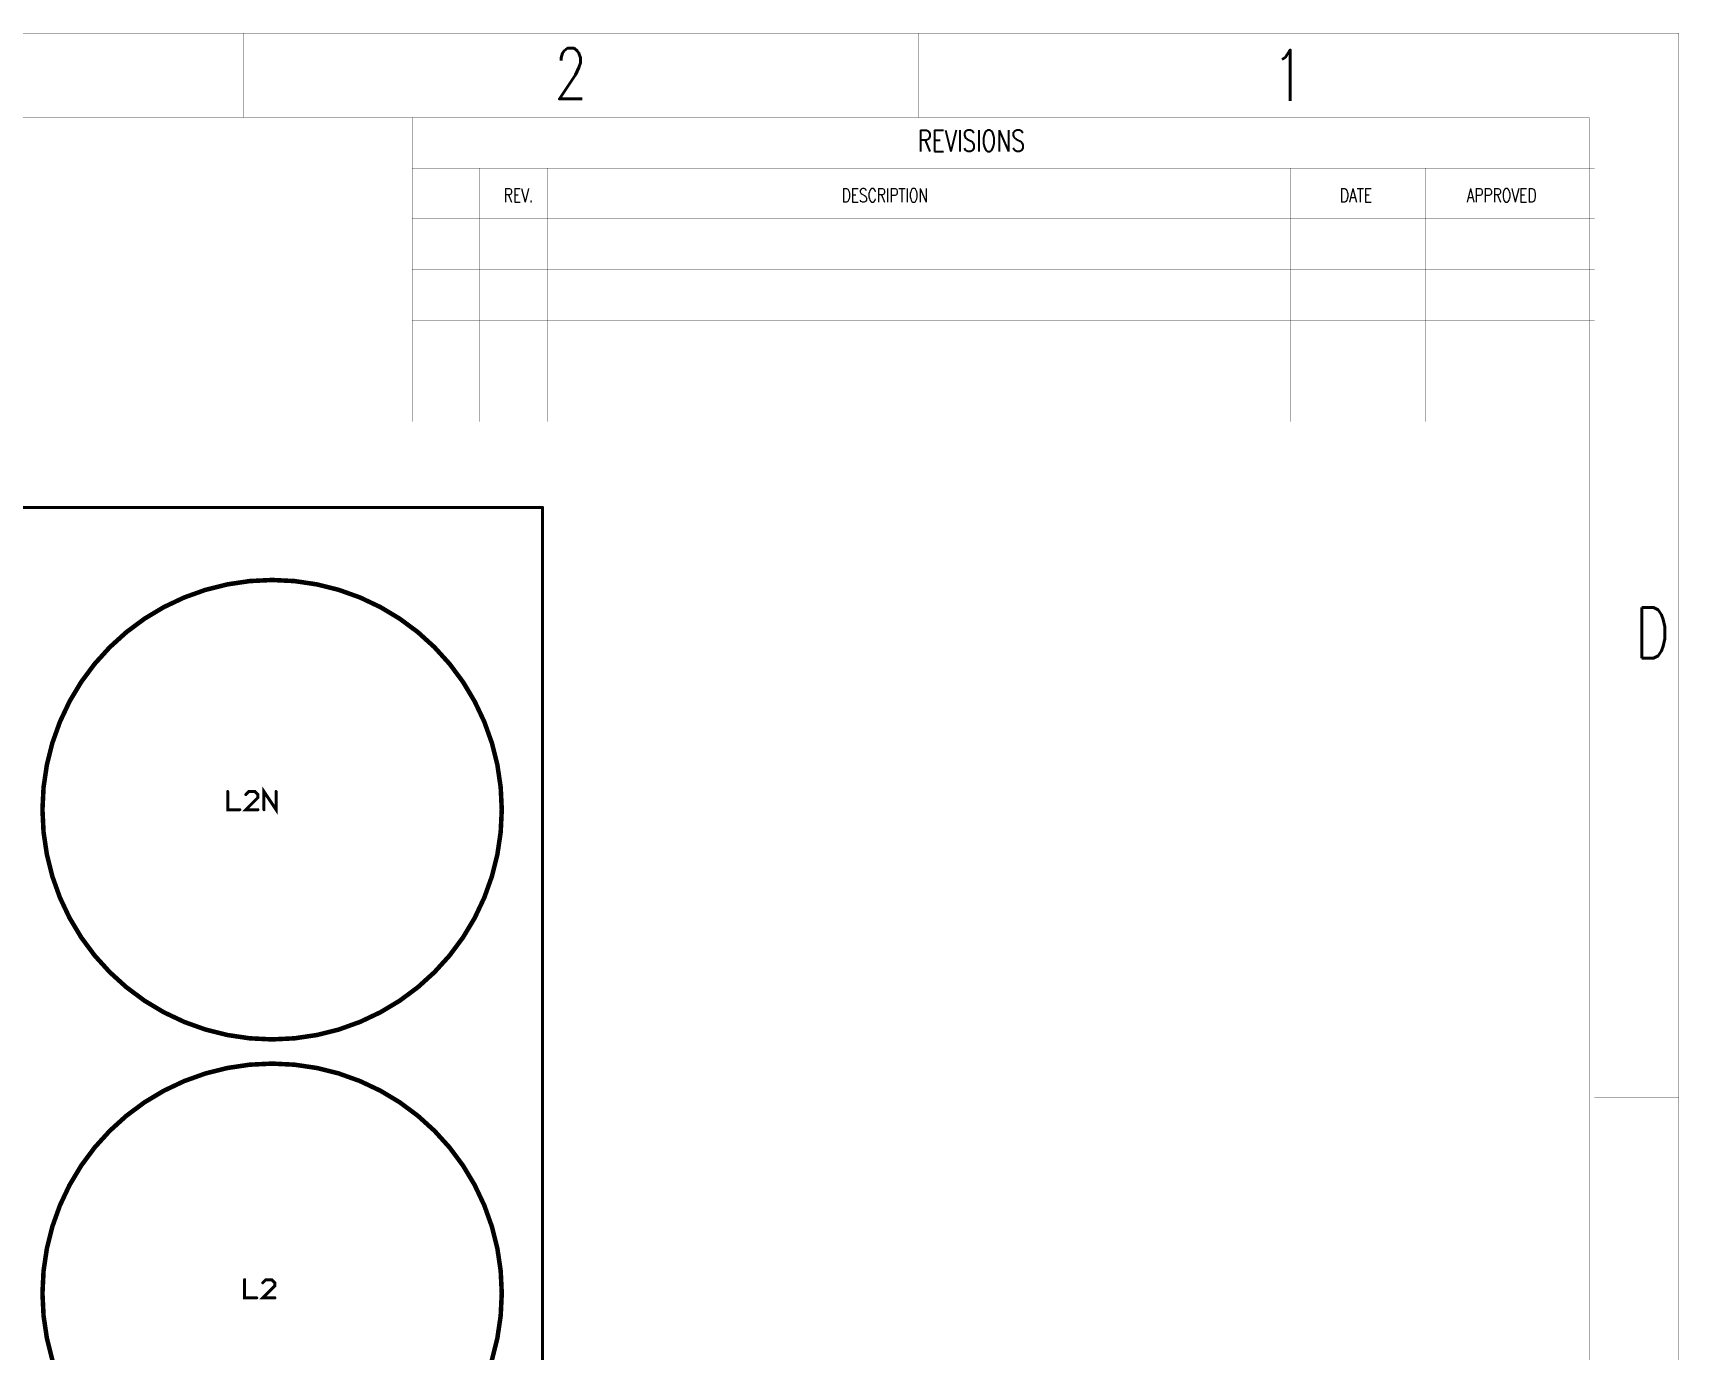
# Model space of a CAD drawing. Extents: x -4.2 to 14.8, y -3.5 to 8.8.
# Drawn here: x 9.31 to 14.76, y 4.41 to 8.77 of the extents above; entities that cross this region are included whole.
import ezdxf

# ---------------------------------------------------------------- set-up
doc = ezdxf.new("R2010")
doc.units = 0
for name, color, linetype in [('2D_LINE_00', 1, 'CONTINUOUS'), ('2D_LINE_01', 1, 'CONTINUOUS'), ('TEXT_01', 1, 'CONTINUOUS')]:
    doc.layers.add(name, color=color, linetype=linetype)
doc.styles.add('W0$0005', font='simplex', dxfattribs={"width": 0.75})

# ---------------------------------------------------------------- blocks, each defined once
blk = doc.blocks.new('SMOOTH_0$001')
at = {"const_width": 0.0005}
blk.add_lwpolyline([(-0.00025, 0, 1), (0.00025, 0, 1)], format="xyb", close=True, dxfattribs=at)
blk = doc.blocks.new('DRAWING_2911')
at = {"layer": '2D_LINE_01', "const_width": 0.001}
for points in [[(-18.3217, -0.5412), (0.6823, -0.5412), (0.6823, 11.7555), (-18.3217, 11.7555)], [(-18.0597, -0.2617), (0.3854, -0.2617), (0.3854, 11.476), (-18.0597, 11.476)]]:
    blk.add_lwpolyline(points, close=True, dxfattribs=at)
for points in [[(-4.0687, 11.476), (-4.0687, 11.7555)], [(-1.8329, 11.476), (-1.8329, 11.7555)], [(-3.5097, 11.476), (-3.5097, 10.47)], [(0.4029, 11.3084), (-3.5097, 11.3084)], [(-3.2861, 11.3084), (-3.2861, 10.47)], [(-3.0626, 11.3084), (-3.0626, 10.47)], [(-0.6032, 11.3084), (-0.6032, 10.47)], [(-0.1561, 11.3084), (-0.1561, 10.47)], [(0.4029, 11.1407), (-3.5097, 11.1407)], [(0.4029, 10.973), (-3.5097, 10.973)], [(0.4029, 10.8053), (-3.5097, 10.8053)], [(0.4029, 10.6376), (-3.5097, 10.6376)], [(0.4029, 10.47), (-3.5097, 10.47)], [(0.4029, 8.2342), (0.6823, 8.2342)]]:
    blk.add_lwpolyline(points, dxfattribs=at)
at = {"layer": '2D_LINE_01'}
for p in [(-4.0687, 11.7555), (-1.8329, 11.7555), (0.6823, 11.7555), (-4.0687, 11.476), (-3.5097, 11.476), (-1.8329, 11.476), (0.3854, 11.476), (-3.5097, 11.3084), (-3.2861, 11.3084), (-3.0626, 11.3084), (-0.6032, 11.3084), (-0.1561, 11.3084), (0.4029, 11.3084), (-3.5097, 11.1407), (0.4029, 11.1407), (-3.5097, 10.973), (0.4029, 10.973), (-3.5097, 10.8053), (0.4029, 10.8053), (-3.5097, 10.6376), (0.4029, 10.6376), (-3.5097, 10.47), (-3.5097, 10.47), (-3.2861, 10.47), (-3.0626, 10.47), (-0.6032, 10.47), (-0.1561, 10.47), (0.4029, 10.47), (0.4029, 8.2342), (0.6823, 8.2342)]:
    blk.add_blockref('SMOOTH_0$001', p, dxfattribs=at)
at = {"layer": 'TEXT_01', "style": 'W0$0005', "width": 0.75}
for s, height, p in [('2', 0.1677, (-3.0387, 11.5375)), ('1', 0.1677, (-0.6632, 11.5319)), ('REVISIONS', 0.06987, (-1.837, 11.3643)), ('REV.', 0.04472, (-3.2064, 11.1966)), ('DESCRIPTION', 0.044715, (-2.0885, 11.1966)), ('DATE', 0.04472, (-0.4396, 11.1966)), ('APPROVED', 0.04472, (-0.0204, 11.1966)), ('D', 0.1677, (0.5385, 9.6874))]:
    blk.add_text(s, height=height, dxfattribs=at).set_placement(p)
blk = doc.blocks.new('SMOOTH_0$01')
at = {"const_width": 0.005}
blk.add_lwpolyline([(-0.0025, 0, 1), (0.0025, 0, 1)], format="xyb", close=True, dxfattribs=at)
blk = doc.blocks.new('DRAWING_3219')
at = {"layer": '2D_LINE_00', "const_width": 0.01}
blk.add_lwpolyline([(0, 0), (11.23, 0), (11.23, 7.4)], dxfattribs=at)
at = {"layer": '2D_LINE_00'}
blk.add_blockref('SMOOTH_0$01', (11.23, 7.4), dxfattribs=at)
blk = doc.blocks.new('DRAWING_3220')
at = {"layer": '2D_LINE_00', "const_width": 0.01}
blk.add_lwpolyline([(0, 0), (11.23, 0)], dxfattribs=at)
at = {"layer": '2D_LINE_00'}
for p in [(0, 0), (11.23, 0)]:
    blk.add_blockref('SMOOTH_0$01', p, dxfattribs=at)
blk = doc.blocks.new('DRAWING_3315')
at = {"layer": '2D_LINE_00', "const_width": 0.01}
blk.add_lwpolyline([(0, 0), (0, -0.05998), (0.03999, -0.05998)], dxfattribs=at)
at = {"layer": '2D_LINE_00'}
for p in [(0, 0), (0, -0.05998), (0.03999, -0.05998)]:
    blk.add_blockref('SMOOTH_0$01', p, dxfattribs=at)
blk = doc.blocks.new('DRAWING_3316')
at = {"layer": '2D_LINE_00', "const_width": 0.01}
blk.add_lwpolyline([(0, 0), (-0.03999, 0), (0, 0.03999), (0, 0.04998), (-0.01, 0.05998), (-0.02999, 0.05998), (-0.03999, 0.04998)], dxfattribs=at)
at = {"layer": '2D_LINE_00'}
for p in [(-0.03999, 0.04998), (-0.02999, 0.05998), (-0.01, 0.05998), (0, 0.04998), (-0.03999, 0), (0, 0.03999), (0, 0)]:
    blk.add_blockref('SMOOTH_0$01', p, dxfattribs=at)
blk = doc.blocks.new('DRAWING_3319')
at = {"layer": '2D_LINE_00', "const_width": 0.01}
blk.add_lwpolyline([(0, 0), (0, -0.05998), (0.03999, -0.05998)], dxfattribs=at)
at = {"layer": '2D_LINE_00'}
for p in [(0, 0), (0, -0.05998), (0.03999, -0.05998)]:
    blk.add_blockref('SMOOTH_0$01', p, dxfattribs=at)
blk = doc.blocks.new('DRAWING_3320')
at = {"layer": '2D_LINE_00', "const_width": 0.01}
blk.add_lwpolyline([(0, 0), (-0.03999, 0), (0, 0.03999), (0, 0.04998), (-0.01, 0.05998), (-0.02999, 0.05998), (-0.03999, 0.04998)], dxfattribs=at)
at = {"layer": '2D_LINE_00'}
for p in [(-0.03999, 0.04998), (-0.02999, 0.05998), (-0.01, 0.05998), (0, 0.04998), (-0.03999, 0), (0, 0.03999), (0, 0)]:
    blk.add_blockref('SMOOTH_0$01', p, dxfattribs=at)
blk = doc.blocks.new('DRAWING_3321')
at = {"layer": '2D_LINE_00', "const_width": 0.01}
blk.add_lwpolyline([(0, 0), (0, 0.05998), (0.03999, 0), (0.03999, 0.05998)], dxfattribs=at)
at = {"layer": '2D_LINE_00'}
for p in [(0, 0.05998), (0.03999, 0.05998), (0, 0), (0.03999, 0)]:
    blk.add_blockref('SMOOTH_0$01', p, dxfattribs=at)
blk = doc.blocks.new('DRAWING_3464')
at = {"layer": '2D_LINE_00', "const_width": 0.015}
blk.add_lwpolyline([(0, 0, 1), (1.52, 0, 1)], format="xyb", close=True, dxfattribs=at)
blk = doc.blocks.new('DRAWING_3465')
at = {"layer": '2D_LINE_00', "const_width": 0.015}
blk.add_lwpolyline([(0, 0, 1), (1.52, 0, 1)], format="xyb", close=True, dxfattribs=at)

msp = doc.modelspace()

# ---------------------------------------------------------------- block references
for name, p in [('DRAWING_2911', (14.0731, -2.9862)), ('DRAWING_3219', (-0.235, -0.2)), ('DRAWING_3220', (-0.235, 7.2)), ('DRAWING_3464', (9.34, 6.2)), ('DRAWING_3319', (9.953, 6.26)), ('DRAWING_3320', (10.053, 6.2)), ('DRAWING_3321', (10.073, 6.2)), ('DRAWING_3465', (9.34, 4.6)), ('DRAWING_3315', (10.009, 4.645)), ('DRAWING_3316', (10.109, 4.585))]:
    msp.add_blockref(name, p)

doc.saveas('drawing.dxf')
